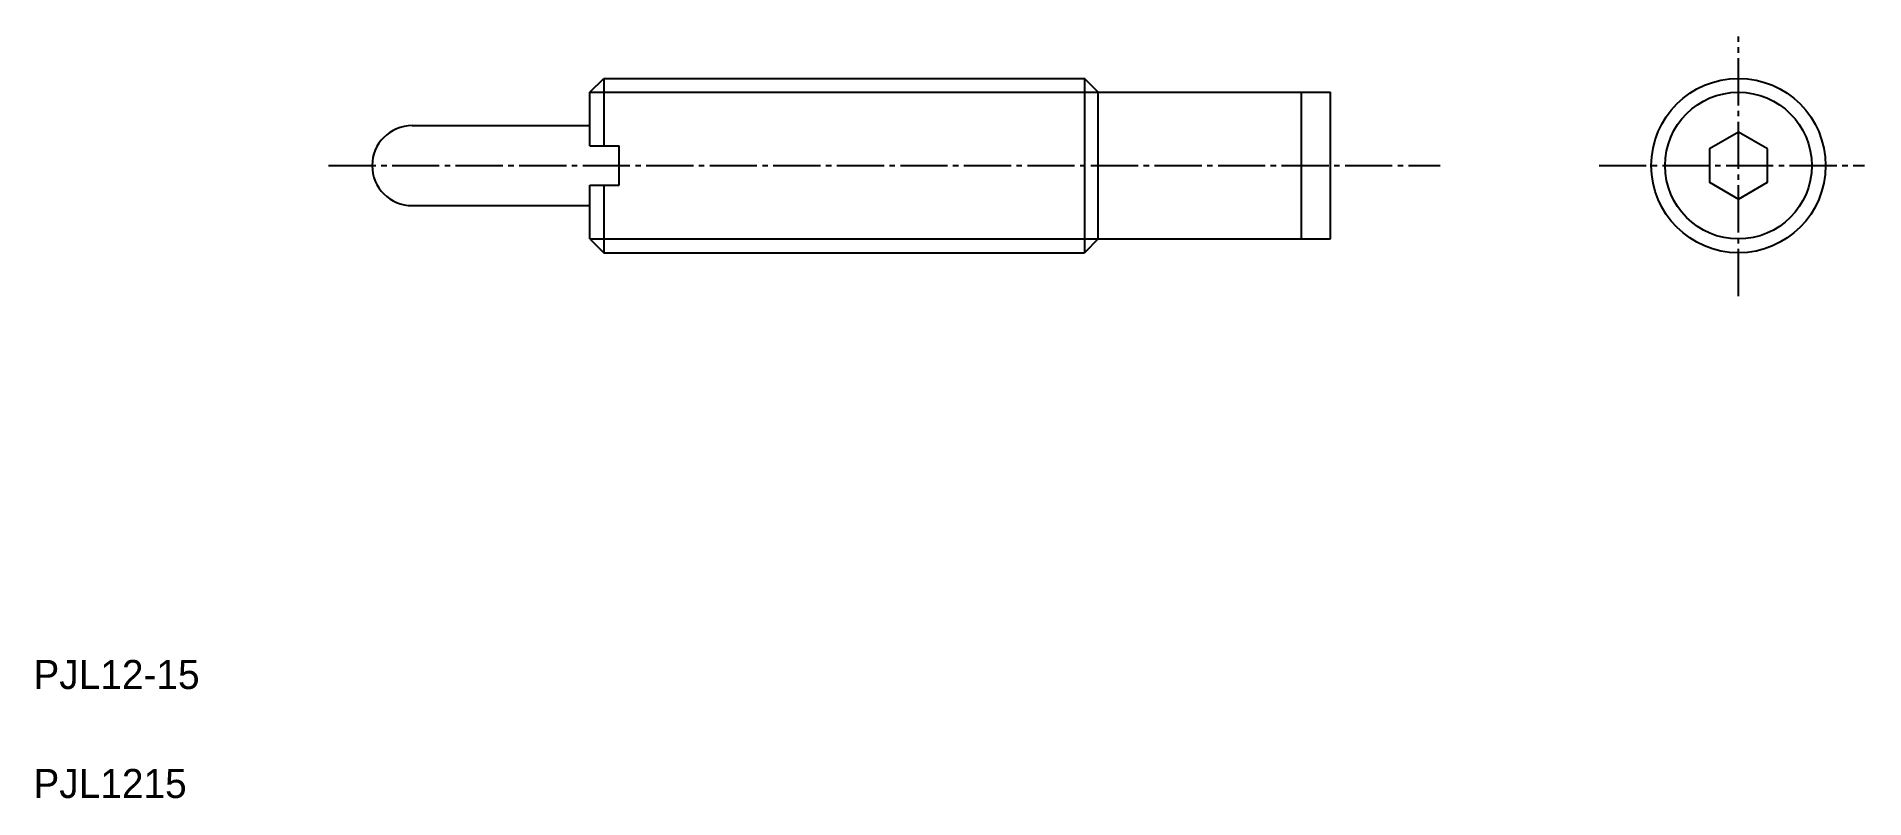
# Model space of a CAD drawing. Extents: x 5 to 131, y 5 to 57.
import ezdxf

# ---------------------------------------------------------------- set-up
doc = ezdxf.new("R2010")
doc.units = 0
doc.header["$LTSCALE"] = 0.25
doc.linetypes.add('CENTER', pattern=[17.5, 13, -1.5, 1.5, -1.5])
doc.layers.get('0').update_dxf_attribs({"linetype": 'CONTINUOUS'})
doc.layers.add('CENTER', color=1, linetype='CENTER')

msp = doc.modelspace()

# ---------------------------------------------------------------- linework, layer by layer
for p, q in [((43.33, 53.58), (44.28, 54.52)), ((44.28, 54.52), (77.38, 54.52)), ((44.28, 54.52), (44.28, 49.87)), ((77.38, 54.52), (77.38, 42.52)), ((78.33, 53.58), (77.38, 54.52)), ((43.33, 49.87), (43.33, 53.58)), ((78.33, 53.58), (94.33, 53.58)), ((78.33, 43.47), (78.33, 53.58)), ((92.33, 43.47), (92.33, 53.58)), ((94.33, 43.47), (94.33, 53.58)), ((31.08, 51.27), (43.33, 51.27)), ((34.14, 51.27), (34.14, 51.27)), ((37.21, 51.27), (37.21, 51.27)), ((43.33, 49.87), (45.33, 49.87)), ((45.33, 47.17), (45.33, 49.87)), ((43.33, 43.47), (43.33, 47.17)), ((43.33, 47.17), (45.33, 47.17)), ((44.28, 47.17), (44.28, 42.52)), ((31.08, 45.77), (43.33, 45.77)), ((43.33, 43.47), (44.28, 42.52)), ((78.33, 43.47), (77.38, 42.52)), ((78.33, 43.47), (94.33, 43.47)), ((44.28, 42.52), (77.38, 42.52))]:
    msp.add_line(p, q)
at = {"color": 3}
for p, q in [((43.33, 53.58), (78.33, 53.58)), ((43.33, 43.47), (78.33, 43.47))]:
    msp.add_line(p, q, dxfattribs=at)
msp.add_lwpolyline([(124.42, 49.68), (122.42, 50.83), (120.42, 49.68), (120.42, 47.37), (122.42, 46.21), (124.42, 47.37)], close=True)
for radius in [6, 5.05]:
    msp.add_circle((122.42, 48.52), radius)
msp.add_arc((31.08, 48.52), 2.75, 90, 270)
at = {"layer": 'CENTER', "color": 1, "linetype": 'CENTER'}
for p, q in [((122.42, 39.54), (122.42, 57.4)), ((25.33, 48.52), (101.88, 48.52)), ((112.82, 48.52), (131.1, 48.52))]:
    msp.add_line(p, q, dxfattribs=at)

# ---------------------------------------------------------------- texts
for s, p in [('PJL12-15', (5, 12.5)), ('PJL1215', (5, 5))]:
    msp.add_text(s, height=2).set_placement(p)

doc.saveas('drawing.dxf')
